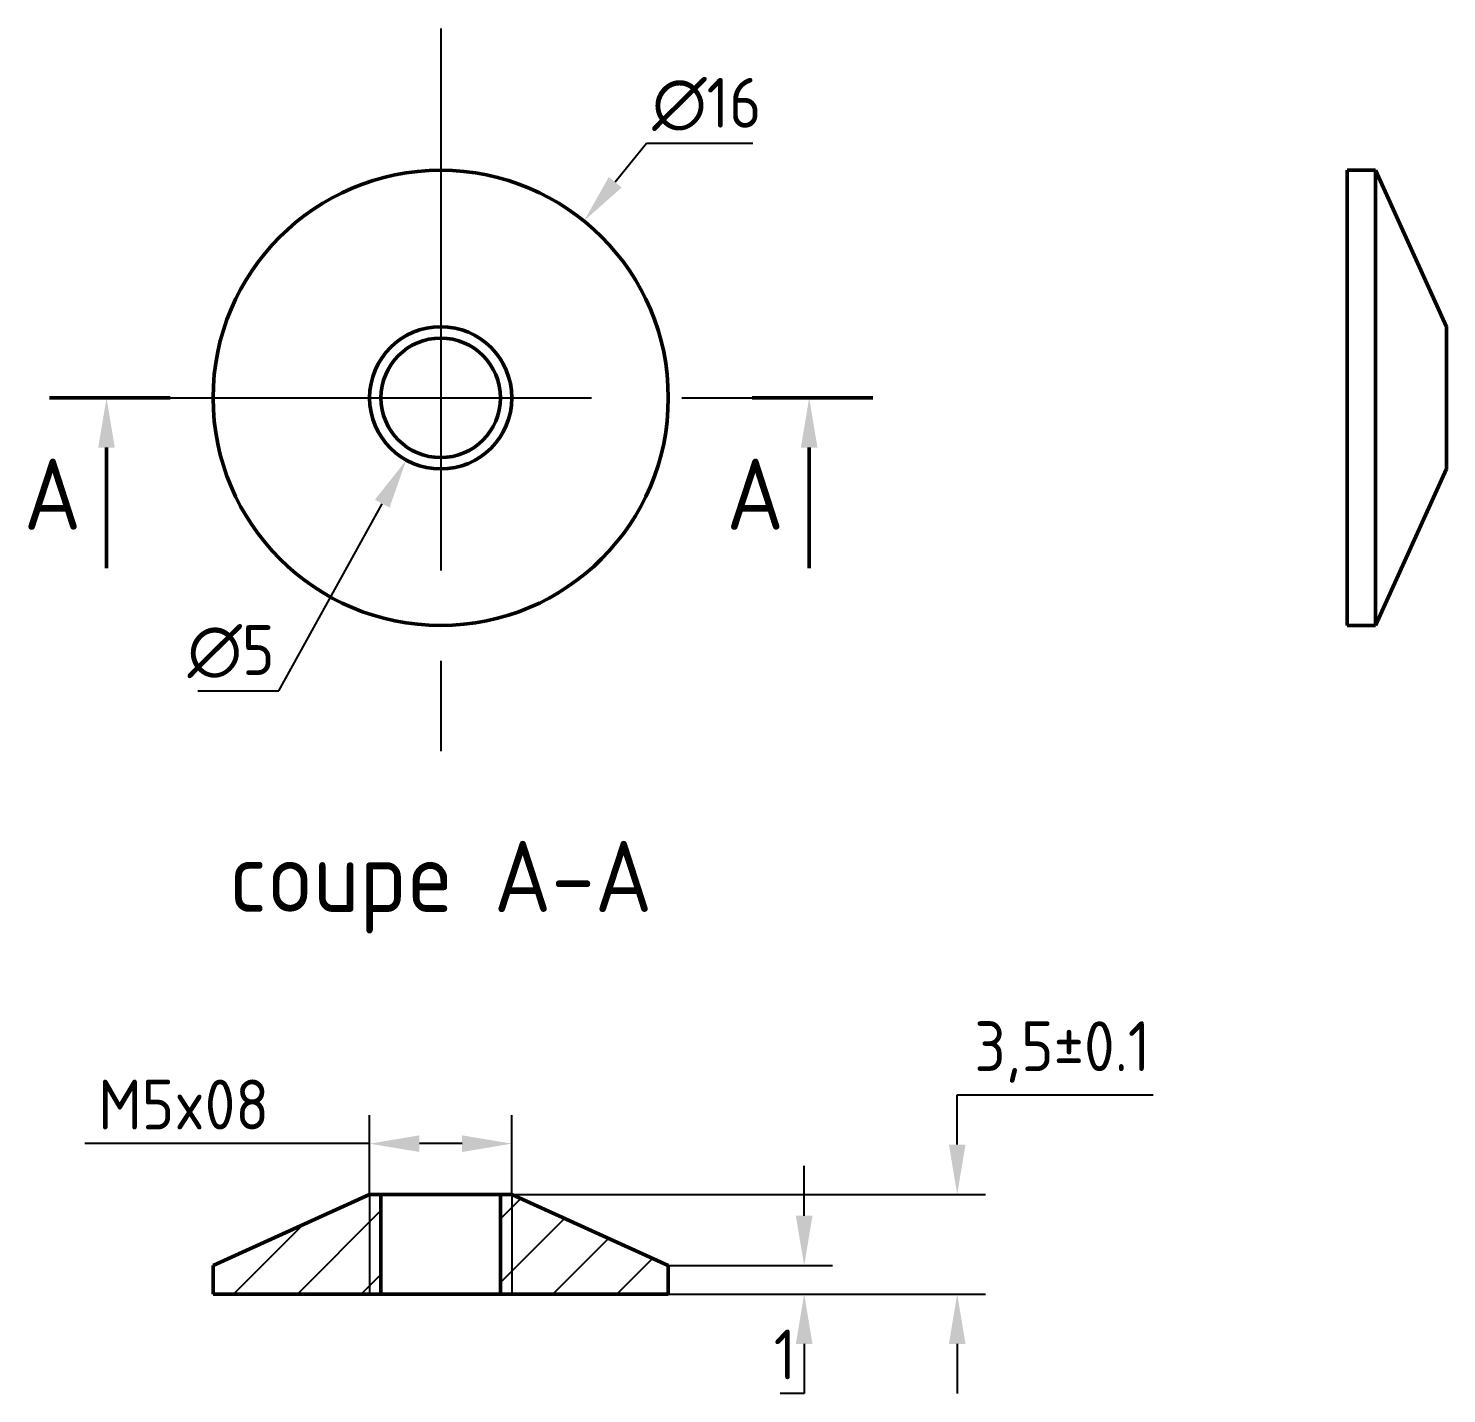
# Model space of a CAD drawing. Header units: millimetres. Extents: x 6016 to 10749, y -16 to 7395.
# Drawn here: x 6106.12 to 6155.98, y 6911.32 to 6959.3 of the extents above; entities that cross this region are included whole.
import ezdxf

# ---------------------------------------------------------------- set-up
doc = ezdxf.new("R2010")
doc.units = ezdxf.units.MM
doc.linetypes.add('AXES2', pattern=[28.575, 19.05, -3.175, 3.175, -3.175])
for name, color, linetype, lineweight in [('Axe', 242, 'AXES2', 25), ('Cotation', 94, 'Continuous', 25), ('Fin_0.25', 44, 'Continuous', 25), ('Fort_0.5', 30, 'Continuous', 50), ('Hachure', 191, 'Continuous', 25)]:
    doc.layers.add(name, color=color, linetype=linetype, lineweight=lineweight)
doc.styles.add('stylcotetecti', font='isocp.shx')
doc.dimstyles.new('mon ISO-25 tecti', dxfattribs={"dimscale": 0, "dimtxt": 3.5, "dimasz": 3.5, "dimexe": 2, "dimexo": 0, "dimgap": 1, "dimtad": 1, "dimtoh": 1, "dimtxsty": 'stylcotetecti', "dimcen": 0, "dimadec": 0, "dimazin": 2, "dimtfac": 1, "dimtofl": 0, "dimtmove": 0, "dimatfit": 3, "dimfxl": 0, "dimarcsym": 0})

# ---------------------------------------------------------------- blocks, each defined once
blk = doc.blocks.new('*D42')
at = {"layer": 'Cotation', "color": 0, "lineweight": -2}
for p, q in [((6127.854, 6955.255), (6126.752, 6953.895)), ((6131.591, 6955.255), (6127.854, 6955.255))]:
    blk.add_line(p, q, dxfattribs=at)
at = {"layer": 'Cotation', "color": 0}
blk.add_solid([(6126.526, 6954.078), (6126.979, 6953.711), (6125.651, 6952.535)], dxfattribs=at)
at = {"layer": 'Defpoints', "color": 0}
for p in [(6125.651, 6952.535), (6115.581, 6940.101)]:
    blk.add_point(p, dxfattribs=at)
at = {"layer": 'Cotation', "color": 0, "insert": (6129.972, 6956.63), "char_height": 1.75, "attachment_point": 5, "style": 'stylcotetecti'}
blk.add_mtext('∅16', dxfattribs=at)
blk = doc.blocks.new('*D43')
at = {"layer": 'Cotation', "color": 0, "lineweight": -2}
for p, q in [((6114.921, 6936.023), (6118.559, 6942.599)), ((6112.074, 6936.023), (6114.921, 6936.023))]:
    blk.add_line(p, q, dxfattribs=at)
at = {"layer": 'Cotation', "color": 0}
blk.add_solid([(6118.303, 6942.74), (6118.814, 6942.458), (6119.406, 6944.13)], dxfattribs=at)
at = {"layer": 'Defpoints', "color": 0}
for p in [(6121.826, 6948.506), (6119.406, 6944.13)]:
    blk.add_point(p, dxfattribs=at)
at = {"layer": 'Cotation', "color": 0, "insert": (6113.247, 6937.398), "char_height": 1.75, "attachment_point": 5, "style": 'stylcotetecti'}
blk.add_mtext('∅5', dxfattribs=at)
blk = doc.blocks.new('*D44')
at = {"layer": 'Cotation', "color": 0, "lineweight": -2}
for p, q in [((6133.393, 6917.572), (6133.393, 6919.322)), ((6128.616, 6915.822), (6134.393, 6915.822)), ((6128.616, 6914.822), (6134.393, 6914.822)), ((6133.393, 6913.072), (6133.393, 6911.322)), ((6133.393, 6911.322), (6132.543, 6911.322))]:
    blk.add_line(p, q, dxfattribs=at)
at = {"layer": 'Cotation', "color": 0}
for points in [[(6133.101, 6917.572), (6133.684, 6917.572), (6133.393, 6915.822)], [(6133.101, 6913.072), (6133.684, 6913.072), (6133.393, 6914.822)]]:
    blk.add_solid(points, dxfattribs=at)
at = {"layer": 'Defpoints', "color": 0}
for p in [(6128.616, 6915.822), (6128.616, 6914.822), (6133.393, 6914.822)]:
    blk.add_point(p, dxfattribs=at)
at = {"layer": 'Cotation', "color": 0, "insert": (6132.718, 6912.697), "char_height": 1.75, "attachment_point": 5, "style": 'stylcotetecti'}
blk.add_mtext('1', dxfattribs=at)
blk = doc.blocks.new('*D45')
at = {"layer": 'Cotation', "color": 0, "lineweight": -2}
for p, q in [((6138.772, 6920.072), (6138.772, 6921.822)), ((6138.772, 6921.822), (6145.66, 6921.822)), ((6123.116, 6918.322), (6139.772, 6918.322)), ((6128.616, 6914.822), (6139.772, 6914.822)), ((6138.772, 6913.072), (6138.772, 6911.322))]:
    blk.add_line(p, q, dxfattribs=at)
at = {"layer": 'Cotation', "color": 0}
for points in [[(6138.481, 6920.072), (6139.064, 6920.072), (6138.772, 6918.322)], [(6138.481, 6913.072), (6139.064, 6913.072), (6138.772, 6914.822)]]:
    blk.add_solid(points, dxfattribs=at)
at = {"layer": 'Defpoints', "color": 0}
for p in [(6123.116, 6918.322), (6138.772, 6918.322), (6128.616, 6914.822)]:
    blk.add_point(p, dxfattribs=at)
at = {"layer": 'Cotation', "color": 0, "insert": (6142.466, 6923.328), "char_height": 1.75, "attachment_point": 5, "style": 'stylcotetecti'}
blk.add_mtext('3,5%%P0.1', dxfattribs=at)
blk = doc.blocks.new('*D46')
at = {"layer": 'Cotation', "color": 0, "lineweight": -2}
for p, q in [((6118.116, 6918.322), (6118.116, 6921.107)), ((6123.116, 6918.322), (6123.116, 6921.107)), ((6118.116, 6920.107), (6108.103, 6920.107)), ((6121.366, 6920.107), (6119.866, 6920.107))]:
    blk.add_line(p, q, dxfattribs=at)
at = {"layer": 'Cotation', "color": 0}
for points in [[(6119.866, 6920.399), (6119.866, 6919.815), (6118.116, 6920.107)], [(6121.366, 6920.399), (6121.366, 6919.815), (6123.116, 6920.107)]]:
    blk.add_solid(points, dxfattribs=at)
at = {"layer": 'Defpoints', "color": 0}
for p in [(6118.116, 6920.107), (6118.116, 6918.322), (6123.116, 6918.322)]:
    blk.add_point(p, dxfattribs=at)
at = {"layer": 'Cotation', "color": 0, "insert": (6111.578, 6921.482), "char_height": 1.75, "attachment_point": 5, "style": 'stylcotetecti'}
blk.add_mtext('M5x08', dxfattribs=at)

msp = doc.modelspace()

# ---------------------------------------------------------------- hatches: boundary and pattern name
at = {"layer": 'Hachure'}
h = msp.add_hatch(dxfattribs=at)
h.set_pattern_fill('ANSI31', color=256, scale=0.5, style=0)
h.paths.add_polyline_path([(6118.516, 6918.322), (6118.116, 6918.322), (6118.116, 6914.822), (6118.516, 6914.822)])
h.paths.add_polyline_path([(6118.116, 6918.322), (6112.616, 6915.822), (6112.616, 6914.822), (6118.116, 6914.822)])
h.paths.add_polyline_path([(6123.116, 6918.322), (6122.716, 6918.322), (6122.716, 6914.822), (6123.116, 6914.822)])
h.paths.add_polyline_path([(6123.116, 6918.322), (6123.116, 6914.822), (6128.616, 6914.822), (6128.616, 6915.822)])

# ---------------------------------------------------------------- linework, layer by layer
at = {"layer": 'Axe'}
for p, q in [((6120.616, 6959.303), (6120.616, 6933.333)), ((6106.864, 6946.318), (6134.368, 6946.318))]:
    msp.add_line(p, q, dxfattribs=at)
at = {"layer": 'Cotation', "lineweight": 50}
for p, q in [((6106.864, 6946.318), (6106.864, 6946.318)), ((6106.864, 6946.318), (6111.105, 6946.318)), ((6108.984, 6946.318), (6107.868, 6946.318)), ((6131.565, 6946.318), (6131.565, 6946.318)), ((6131.565, 6946.318), (6135.806, 6946.318)), ((6133.686, 6946.318), (6132.569, 6946.318)), ((6108.868, 6944.568), (6108.868, 6940.336)), ((6133.569, 6944.568), (6133.569, 6940.336))]:
    msp.add_line(p, q, dxfattribs=at)
for points in [[(6108.576, 6944.568), (6109.16, 6944.568), (6108.868, 6946.318)], [(6133.277, 6944.568), (6133.861, 6944.568), (6133.569, 6946.318)]]:
    msp.add_solid(points, dxfattribs=at)
at = {"layer": 'Fin_0.25'}
for p, q in [((6118.116, 6918.322), (6118.116, 6914.822)), ((6123.116, 6918.322), (6123.116, 6914.822))]:
    msp.add_line(p, q, dxfattribs=at)
msp.add_arc((6120.616, 6946.318), 2.5, 270, 180, dxfattribs=at)
at = {"layer": 'Fort_0.5'}
for p, q in [((6152.477, 6954.318), (6152.477, 6938.318)), ((6153.477, 6954.318), (6152.477, 6954.318)), ((6153.477, 6954.318), (6153.477, 6938.318)), ((6155.977, 6948.818), (6153.477, 6954.318)), ((6155.977, 6948.818), (6155.977, 6943.818)), ((6155.977, 6943.818), (6153.477, 6938.318)), ((6153.477, 6938.318), (6152.477, 6938.318)), ((6118.116, 6918.322), (6112.616, 6915.822)), ((6118.116, 6918.322), (6123.116, 6918.322)), ((6118.516, 6918.322), (6118.516, 6914.822)), ((6122.716, 6918.322), (6122.716, 6914.822)), ((6123.116, 6918.322), (6128.616, 6915.822)), ((6112.616, 6915.822), (6112.616, 6914.822)), ((6128.616, 6915.822), (6128.616, 6914.822)), ((6112.616, 6914.822), (6128.616, 6914.822))]:
    msp.add_line(p, q, dxfattribs=at)
for radius in [8, 2.5, 2.1]:
    msp.add_circle((6120.616, 6946.318), radius, dxfattribs=at)

# ---------------------------------------------------------------- texts
at = {"layer": 'Cotation', "lineweight": 50, "char_height": 2.5, "attachment_point": 5, "style": 'stylcotetecti'}
for s, insert in [('A', (6106.97, 6942.931)), ('A', (6131.671, 6942.931)), ('coupe A-A', (6120.616, 6929.123))]:
    msp.add_mtext(s, dxfattribs=dict(at, insert=insert))

# ---------------------------------------------------------------- dimensions: what is measured, and where the dimension line sits
at = {"layer": 'Cotation'}
dim = msp.add_diameter_dim_2p(p1=(6115.581, 6940.101), p2=(6125.651, 6952.535), dimstyle='mon ISO-25 tecti', override={"dimscale": 0.5}, dxfattribs=at)
dim.commit()
dim.dimension.update_dxf_attribs({"geometry": '*D42', "text_midpoint": (6129.972, 6956.63)})
dim = msp.add_diameter_dim_2p(p1=(6121.826, 6948.506), p2=(6119.406, 6944.13), dimstyle='mon ISO-25 tecti', override={"dimscale": 0.5}, dxfattribs=at)
dim.commit()
dim.dimension.update_dxf_attribs({"geometry": '*D43', "text_midpoint": (6113.247, 6936.023), "dimtype": 163})
dim = msp.add_linear_dim(base=(6138.772, 6918.322), p1=(6128.616, 6914.822), p2=(6123.116, 6918.322), angle=90, text='<>%%P0.1', dimstyle='mon ISO-25 tecti', override={"dimscale": 0.5}, dxfattribs=at)
dim.commit()
dim.dimension.update_dxf_attribs({"geometry": '*D45', "text_midpoint": (6142.466, 6923.328)})
dim = msp.add_linear_dim(base=(6118.116, 6920.107), p1=(6123.116, 6918.322), p2=(6118.116, 6918.322), text='M<>x08', dimstyle='mon ISO-25 tecti', override={"dimscale": 0.5}, dxfattribs=at)
dim.commit()
dim.dimension.update_dxf_attribs({"geometry": '*D46', "text_midpoint": (6111.578, 6920.107), "dimtype": 160})
dim = msp.add_linear_dim(base=(6133.393, 6914.822), p1=(6128.616, 6915.822), p2=(6128.616, 6914.822), angle=90, dimstyle='mon ISO-25 tecti', override={"dimscale": 0.5}, dxfattribs=at)
dim.commit()
dim.dimension.update_dxf_attribs({"geometry": '*D44', "text_midpoint": (6132.718, 6912.697)})

doc.saveas('drawing.dxf')
